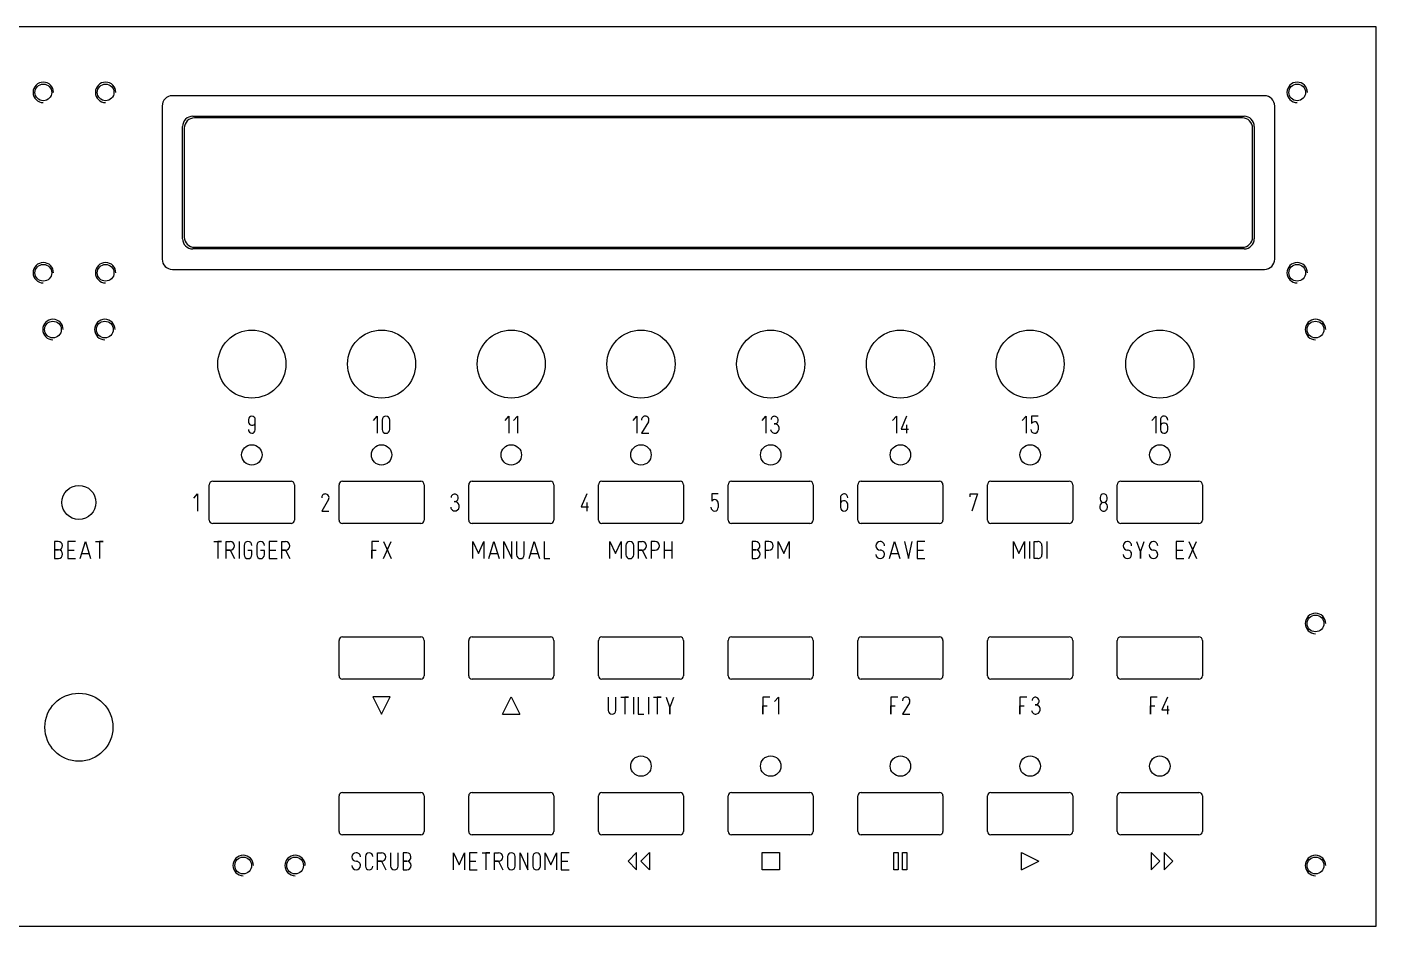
# Model space of a CAD drawing. Extents: x 0 to 432, y 0 to 132.
# Drawn here: x 233.7 to 431.8, y 0 to 132.1 of the extents above; entities that cross this region are included whole.
import ezdxf

# ---------------------------------------------------------------- set-up
doc = ezdxf.new("R2010")
doc.units = 0
doc.layers.add('Gravur', color=7, linetype='CONTINUOUS')
doc.layers.add('Kontur', color=7, linetype='CONTINUOUS')

msp = doc.modelspace()

# ---------------------------------------------------------------- linework, layer by layer
at = {"layer": 'Gravur', "color": 255, "linetype": 'CONTINUOUS'}
for p, q in [((266.196, 74.402), (266.196, 74.024)), ((267.204, 72.89), (267.204, 74.402)), ((284.543, 74.276), (285.11, 74.906)), ((285.11, 74.906), (285.11, 72.386)), ((285.824, 74.339), (285.824, 72.953)), ((286.958, 72.953), (286.958, 74.339)), ((303.887, 74.276), (304.454, 74.906)), ((304.454, 74.906), (304.454, 72.386)), ((305.147, 74.276), (305.714, 74.906)), ((305.714, 74.906), (305.714, 72.386)), ((322.681, 74.276), (323.248, 74.906)), ((323.248, 74.906), (323.248, 72.386)), ((324.949, 74.087), (323.941, 72.386)), ((341.634, 74.276), (342.201, 74.906)), ((342.201, 74.906), (342.201, 72.386)), ((360.785, 74.276), (361.352, 74.906)), ((361.352, 74.906), (361.352, 72.386)), ((362.864, 74.906), (362.045, 73.016)), ((362.864, 73.646), (362.864, 72.386)), ((379.834, 74.276), (380.401, 74.906)), ((380.401, 74.906), (380.401, 72.386)), ((382.165, 74.906), (381.22, 74.906)), ((381.22, 74.906), (381.22, 73.835)), ((382.165, 73.52), (382.165, 72.89)), ((398.885, 74.276), (399.452, 74.906)), ((399.452, 74.906), (399.452, 72.386)), ((400.145, 74.402), (400.145, 72.89)), ((401.216, 72.89), (401.216, 73.394)), ((323.941, 72.386), (325.012, 72.386)), ((362.045, 73.016), (363.116, 73.016)), ((237.73, 56.491), (237.73, 53.971)), ((238.255, 56.491), (237.73, 56.491)), ((240.796, 56.491), (239.662, 56.491)), ((239.662, 56.491), (239.662, 53.971)), ((241.51, 53.971), (242.266, 56.491)), ((242.266, 56.491), (243.022, 53.971)), ((243.736, 56.491), (244.87, 56.491)), ((244.87, 56.491), (244.303, 56.491)), ((244.303, 56.491), (244.303, 53.971)), ((261.114, 56.491), (262.248, 56.491)), ((262.248, 56.491), (261.681, 56.491)), ((261.681, 56.491), (261.681, 53.971)), ((262.941, 53.971), (262.941, 56.491)), ((262.941, 56.491), (263.508, 56.491)), ((264.852, 56.491), (264.852, 53.971)), ((265.566, 55.924), (265.566, 54.538)), ((267.414, 55.924), (267.414, 54.538)), ((270.396, 56.491), (269.262, 56.491)), ((269.262, 56.491), (269.262, 53.971)), ((271.089, 53.971), (271.089, 56.491)), ((271.089, 56.491), (271.656, 56.491)), ((285.33, 56.491), (284.322, 56.491)), ((284.322, 56.491), (284.322, 53.971)), ((286.044, 56.491), (287.178, 53.971)), ((286.044, 53.971), (287.178, 56.491)), ((299.151, 53.971), (299.151, 56.491)), ((299.151, 56.491), (299.97, 54.727)), ((299.97, 54.727), (300.789, 56.491)), ((300.789, 56.491), (300.789, 53.971)), ((301.503, 53.971), (302.259, 56.491)), ((302.259, 56.491), (303.015, 53.971)), ((303.729, 53.971), (303.729, 56.491)), ((303.729, 56.491), (304.863, 53.971)), ((304.863, 53.971), (304.863, 56.491)), ((305.577, 56.491), (305.577, 54.538)), ((306.711, 54.538), (306.711, 56.491)), ((307.425, 53.971), (308.181, 56.491)), ((308.181, 56.491), (308.937, 53.971)), ((309.63, 56.491), (309.63, 53.971)), ((319.293, 53.971), (319.293, 56.491)), ((319.293, 56.491), (320.112, 54.727)), ((320.112, 54.727), (320.931, 56.491)), ((320.931, 56.491), (320.931, 53.971)), ((321.645, 55.924), (321.645, 54.538)), ((322.779, 54.538), (322.779, 55.924)), ((323.472, 53.971), (323.472, 56.491)), ((323.472, 56.491), (324.039, 56.491)), ((325.929, 56.491), (325.362, 56.491)), ((325.362, 56.491), (325.362, 53.971)), ((327.273, 56.491), (327.273, 53.971)), ((328.407, 53.971), (328.407, 56.491)), ((340.17, 56.491), (340.17, 53.971)), ((340.695, 56.491), (340.17, 56.491)), ((342.648, 56.491), (342.081, 56.491)), ((342.081, 56.491), (342.081, 53.971)), ((343.992, 53.971), (343.992, 56.491)), ((343.992, 56.491), (344.811, 54.727)), ((344.811, 54.727), (345.63, 56.491)), ((345.63, 56.491), (345.63, 53.971)), ((360.333, 53.971), (361.089, 56.491)), ((361.089, 56.491), (361.845, 53.971)), ((362.559, 56.491), (363.126, 53.971)), ((363.126, 53.971), (363.693, 56.491)), ((365.541, 56.491), (364.407, 56.491)), ((364.407, 56.491), (364.407, 53.971)), ((378.543, 53.971), (378.543, 56.491)), ((378.543, 56.491), (379.362, 54.727)), ((379.362, 54.727), (380.181, 56.491)), ((380.181, 56.491), (380.181, 53.971)), ((380.895, 56.491), (380.895, 53.971)), ((381.609, 53.971), (381.609, 56.491)), ((381.609, 56.491), (382.113, 56.491)), ((382.743, 55.861), (382.743, 54.601)), ((383.457, 56.491), (383.457, 53.971)), ((396.627, 56.491), (397.194, 54.916)), ((397.194, 54.916), (397.761, 56.491)), ((403.599, 56.491), (402.465, 56.491)), ((402.465, 56.491), (402.465, 53.971)), ((404.313, 56.491), (405.447, 53.971)), ((404.313, 53.971), (405.447, 56.491)), ((238.297, 55.252), (237.73, 55.252)), ((237.73, 55.252), (238.297, 55.252)), ((237.73, 53.971), (238.297, 53.971)), ((239.662, 55.231), (240.607, 55.231)), ((239.662, 53.971), (240.796, 53.971)), ((241.762, 54.727), (242.77, 54.727)), ((263.508, 55.231), (262.941, 55.231)), ((262.941, 55.231), (263.508, 55.231)), ((263.508, 55.231), (264.138, 53.971)), ((266.7, 55.168), (266.133, 55.168)), ((266.7, 54.538), (266.7, 55.168)), ((268.548, 55.168), (267.981, 55.168)), ((268.548, 54.538), (268.548, 55.168)), ((269.262, 55.231), (270.207, 55.231)), ((269.262, 53.971), (270.396, 53.971)), ((271.656, 55.231), (271.089, 55.231)), ((271.089, 55.231), (271.656, 55.231)), ((271.656, 55.231), (272.286, 53.971)), ((284.322, 53.971), (284.322, 55.231)), ((284.322, 55.231), (284.952, 55.231)), ((301.755, 54.727), (302.763, 54.727)), ((307.677, 54.727), (308.685, 54.727)), ((309.63, 53.971), (310.449, 53.971)), ((324.039, 55.231), (323.472, 55.231)), ((323.472, 55.231), (324.039, 55.231)), ((324.039, 55.231), (324.669, 53.971)), ((325.362, 55.231), (325.929, 55.231)), ((327.273, 55.231), (328.407, 55.231)), ((340.737, 55.252), (340.17, 55.252)), ((340.17, 55.252), (340.737, 55.252)), ((340.17, 53.971), (340.737, 53.971)), ((342.081, 55.231), (342.648, 55.231)), ((360.585, 54.727), (361.593, 54.727)), ((364.407, 55.231), (365.352, 55.231)), ((364.407, 53.971), (365.541, 53.971)), ((382.113, 53.971), (381.609, 53.971)), ((397.194, 54.916), (397.194, 53.971)), ((397.194, 53.971), (397.194, 54.916)), ((402.465, 55.231), (403.41, 55.231)), ((402.465, 53.971), (403.599, 53.971)), ((284.48, 33.655), (285.75, 31.115)), ((287.02, 33.655), (284.48, 33.655)), ((285.75, 31.115), (287.02, 33.655)), ((303.53, 31.115), (304.8, 33.655)), ((304.8, 33.655), (306.07, 31.115)), ((319.041, 33.631), (319.041, 31.678)), ((320.175, 31.678), (320.175, 33.631)), ((320.889, 33.631), (322.023, 33.631)), ((322.023, 33.631), (321.456, 33.631)), ((321.456, 33.631), (321.456, 31.111)), ((322.737, 33.631), (322.737, 31.111)), ((323.43, 33.631), (323.43, 31.111)), ((324.963, 33.631), (324.963, 31.111)), ((325.677, 33.631), (326.811, 33.631)), ((326.811, 33.631), (326.244, 33.631)), ((326.244, 33.631), (326.244, 31.111)), ((327.525, 33.631), (328.092, 32.056)), ((328.092, 32.056), (328.659, 33.631)), ((328.092, 32.056), (328.092, 31.111)), ((328.092, 31.111), (328.092, 32.056)), ((342.774, 33.631), (341.766, 33.631)), ((341.766, 33.631), (341.766, 31.111)), ((341.766, 31.111), (341.766, 32.371)), ((341.766, 32.371), (342.396, 32.371)), ((343.467, 33.001), (344.034, 33.631)), ((344.034, 33.631), (344.034, 31.111)), ((361.568, 33.631), (360.56, 33.631)), ((360.56, 33.631), (360.56, 31.111)), ((360.56, 31.111), (360.56, 32.371)), ((360.56, 32.371), (361.19, 32.371)), ((363.269, 32.812), (362.261, 31.111)), ((380.521, 33.631), (379.513, 33.631)), ((379.513, 33.631), (379.513, 31.111)), ((379.513, 31.111), (379.513, 32.371)), ((379.513, 32.371), (380.143, 32.371)), ((399.672, 33.631), (398.664, 33.631)), ((398.664, 33.631), (398.664, 31.111)), ((398.664, 31.111), (398.664, 32.371)), ((398.664, 32.371), (399.294, 32.371)), ((401.184, 33.631), (400.365, 31.741)), ((400.365, 31.741), (401.436, 31.741)), ((401.184, 32.371), (401.184, 31.111)), ((303.53, 31.115), (306.07, 31.115)), ((323.43, 31.111), (324.249, 31.111)), ((362.261, 31.111), (363.332, 31.111)), ((283.375, 10.225), (283.375, 8.797)), ((285.16, 8.251), (285.16, 10.771)), ((285.16, 10.771), (285.727, 10.771)), ((287.071, 10.771), (287.071, 8.818)), ((288.205, 8.818), (288.205, 10.771)), ((288.919, 10.771), (288.919, 8.251)), ((289.444, 10.771), (288.919, 10.771)), ((296.316, 8.251), (296.316, 10.771)), ((296.316, 10.771), (297.135, 9.007)), ((297.135, 9.007), (297.954, 10.771)), ((297.954, 10.771), (297.954, 8.251)), ((299.802, 10.771), (298.668, 10.771)), ((298.668, 10.771), (298.668, 8.251)), ((300.516, 10.771), (301.65, 10.771)), ((301.65, 10.771), (301.083, 10.771)), ((301.083, 10.771), (301.083, 8.251)), ((302.343, 8.251), (302.343, 10.771)), ((302.343, 10.771), (302.91, 10.771)), ((304.254, 10.204), (304.254, 8.818)), ((305.388, 8.818), (305.388, 10.204)), ((306.102, 8.251), (306.102, 10.771)), ((306.102, 10.771), (307.236, 8.251)), ((307.236, 8.251), (307.236, 10.771)), ((307.95, 10.204), (307.95, 8.818)), ((309.084, 8.818), (309.084, 10.204)), ((309.798, 8.251), (309.798, 10.771)), ((309.798, 10.771), (310.617, 9.007)), ((310.617, 9.007), (311.436, 10.771)), ((311.436, 10.771), (311.436, 8.251)), ((313.284, 10.771), (312.15, 10.771)), ((312.15, 10.771), (312.15, 8.251)), ((323.215, 10.794), (321.945, 9.524)), ((323.215, 8.254), (323.215, 10.794)), ((323.85, 9.524), (325.12, 10.794)), ((325.12, 10.794), (325.12, 8.254)), ((341.63, 10.794), (344.17, 10.794)), ((341.63, 8.254), (341.63, 10.794)), ((344.17, 10.794), (344.17, 8.254)), ((360.998, 8.254), (360.998, 10.794)), ((360.998, 10.794), (361.632, 10.794)), ((361.633, 10.794), (361.633, 8.254)), ((362.267, 8.254), (362.267, 10.794)), ((362.268, 10.794), (362.902, 10.794)), ((362.902, 10.794), (362.902, 8.254)), ((379.73, 8.254), (379.73, 10.794)), ((379.73, 10.794), (382.27, 9.524)), ((398.78, 10.794), (398.78, 8.254)), ((400.05, 9.524), (398.78, 10.794)), ((400.685, 10.794), (400.685, 8.254)), ((401.955, 9.524), (400.685, 10.794)), ((285.727, 9.511), (285.16, 9.511)), ((285.16, 9.511), (285.727, 9.511)), ((285.727, 9.511), (286.357, 8.251)), ((289.486, 9.532), (288.919, 9.532)), ((288.919, 9.532), (289.486, 9.532)), ((288.919, 8.251), (289.486, 8.251)), ((298.668, 9.511), (299.613, 9.511)), ((298.668, 8.251), (299.802, 8.251)), ((302.91, 9.511), (302.343, 9.511)), ((302.343, 9.511), (302.91, 9.511)), ((302.91, 9.511), (303.54, 8.251)), ((312.15, 9.511), (313.095, 9.511)), ((312.15, 8.251), (313.284, 8.251)), ((321.945, 9.524), (323.215, 8.254)), ((325.12, 8.254), (323.85, 9.524)), ((344.17, 8.254), (341.63, 8.254)), ((361.632, 8.254), (360.998, 8.254)), ((362.902, 8.254), (362.268, 8.254)), ((379.73, 8.254), (382.27, 9.524)), ((398.78, 8.254), (400.05, 9.524)), ((400.685, 8.254), (401.955, 9.524))]:
    msp.add_line(p, q, dxfattribs=at)
at = {"layer": 'Gravur', "color": 30, "linetype": 'CONTINUOUS'}
for p, q in [((258.162, 62.85), (258.729, 63.48)), ((258.729, 63.48), (258.729, 60.96)), ((315.879, 63.48), (315.06, 61.59)), ((335.18, 63.48), (334.235, 63.48)), ((334.235, 63.48), (334.235, 62.409)), ((372.21, 63.039), (372.21, 63.48)), ((372.21, 63.48), (373.281, 63.48)), ((373.281, 63.48), (372.462, 60.96)), ((277.964, 62.661), (276.956, 60.96)), ((315.06, 61.59), (316.131, 61.59)), ((315.879, 62.22), (315.879, 60.96)), ((335.18, 62.094), (335.18, 61.464)), ((353.16, 62.976), (353.16, 61.464)), ((354.231, 61.464), (354.231, 61.968)), ((391.249, 61.695), (391.249, 61.506)), ((391.291, 62.976), (391.291, 62.724)), ((392.299, 62.724), (392.299, 62.976)), ((392.341, 61.506), (392.341, 61.695)), ((276.956, 60.96), (278.027, 60.96))]:
    msp.add_line(p, q, dxfattribs=at)
at = {"layer": 'Gravur', "color": 255, "linetype": 'CONTINUOUS'}
for centre, radius, start, end in [((266.7, 74.402), 0.504, 0, 180), ((266.71546, 74.08471), 0.523, -173.33375, -20.91628), ((286.391, 74.339), 0.567, 0, 180), ((324.45885, 74.38618), 0.52, 91.52676, -174.79384), ((324.47134, 74.35763), 0.549, 330.46502, 92.74999), ((343.47268, 74.36502), 0.517, 434.82617, 175.89875), ((343.4567, 74.3269), 0.558, 263.96151, 74.26744), ((343.47969, 73.08887), 0.688, 286.14461, 96.81938), ((381.65497, 73.56492), 0.512, 354.96627, 148.16384), ((400.66482, 74.38815), 0.52, 84.79384, 178.47324), ((400.65259, 73.33032), 0.567, 6.44802, 153.53602), ((400.66016, 74.35242), 0.556, -1.38325, 84.65033), ((266.75184, 72.93958), 0.556, 178.61675, 264.65033), ((266.68133, 72.90867), 0.523, -87.95458, -2.04542), ((286.391, 72.953), 0.567, 180, 360), ((343.49833, 73.00992), 0.607, 185.38081, -73.47268), ((381.68164, 72.97364), 0.588, 182.01139, -92.01139), ((381.64233, 72.90867), 0.523, 272.04542, -2.04542), ((400.70792, 72.94892), 0.566, -174.02429, -95.97571), ((400.66242, 72.94184), 0.556, -91.38325, -5.34967), ((238.26264, 55.87105), 0.62, -86.82289, 90.70586), ((263.508, 55.861), 0.63, 270, 90), ((266.133, 55.924), 0.567, 0, 180), ((267.981, 55.924), 0.567, 0, 180), ((271.656, 55.861), 0.63, 270, 90), ((322.212, 55.924), 0.567, 0, 180), ((324.039, 55.861), 0.63, 270, 90), ((325.929, 55.861), 0.63, -90, 90), ((340.70264, 55.87105), 0.62, -86.82289, 90.70586), ((342.648, 55.861), 0.63, -90, 90), ((358.989, 55.861), 0.63, 90, -90), ((358.99201, 55.86401), 0.627, 359.7252, 90.2748), ((382.11601, 55.86401), 0.627, 359.7252, 90.2748), ((395.283, 55.861), 0.63, 90, -90), ((395.28601, 55.86401), 0.627, 359.7252, 90.2748), ((399.105, 55.861), 0.63, 90, -90), ((399.10801, 55.86401), 0.627, 359.7252, 90.2748), ((238.27169, 54.6115), 0.641, -87.73681, 87.73681), ((266.133, 54.538), 0.567, 180, 360), ((267.981, 54.538), 0.567, 180, 360), ((306.144, 54.538), 0.567, 180, 360), ((322.212, 54.538), 0.567, 180, 360), ((340.71169, 54.6115), 0.641, -87.73681, 87.73681), ((358.989, 54.601), 0.63, 180, 360), ((358.99201, 54.60401), 0.627, -0.2748, 90.2748), ((382.11601, 54.59799), 0.627, 269.7252, 0.2748), ((395.283, 54.601), 0.63, 180, 360), ((395.28601, 54.60401), 0.627, -0.2748, 90.2748), ((399.105, 54.601), 0.63, 180, 360), ((399.10801, 54.60401), 0.627, -0.2748, 90.2748), ((362.77885, 33.11118), 0.52, 91.52676, -174.79384), ((362.79134, 33.08263), 0.549, 330.46502, 92.74999), ((381.79268, 33.09002), 0.517, 434.82617, 175.89875), ((381.7767, 33.0519), 0.558, 263.96151, 74.26744), ((381.79969, 31.81387), 0.688, 286.14461, 96.81938), ((319.608, 31.678), 0.567, 180, 360), ((381.81833, 31.73492), 0.607, 185.38081, -73.47268), ((282.031, 10.141), 0.63, 90, -90), ((282.03401, 10.14401), 0.627, 359.7252, 90.2748), ((283.921, 10.225), 0.546, 0, 180), ((285.727, 10.141), 0.63, 270, 90), ((289.45164, 10.15105), 0.62, -86.82289, 90.70586), ((302.91, 10.141), 0.63, 270, 90), ((304.821, 10.204), 0.567, 0, 180), ((308.517, 10.204), 0.567, 0, 180), ((282.031, 8.881), 0.63, 180, 360), ((282.03401, 8.88401), 0.627, -0.2748, 90.2748), ((283.921, 8.797), 0.546, 180, 360), ((287.638, 8.818), 0.567, 180, 360), ((289.46069, 8.8915), 0.641, -87.73681, 87.73681), ((304.821, 8.818), 0.567, 180, 360), ((308.517, 8.818), 0.567, 180, 360)]:
    msp.add_arc(centre, radius, start, end, dxfattribs=at)
at = {"layer": 'Gravur', "color": 30, "linetype": 'CONTINUOUS'}
for centre, radius, start, end in [((277.47385, 62.96018), 0.52, 91.52676, -174.79384), ((277.48634, 62.93163), 0.549, 330.46502, 92.74999), ((296.48768, 62.93902), 0.517, 434.82617, 175.89875), ((296.4717, 62.9009), 0.558, 263.96151, 74.26744), ((353.67982, 62.96215), 0.52, 84.79384, 178.47324), ((353.67516, 62.92642), 0.556, -1.38325, 84.65033), ((391.795, 62.976), 0.504, 0, 180), ((296.51333, 61.58392), 0.607, 185.38081, -73.47268), ((296.49469, 61.66287), 0.688, 286.14461, 96.81938), ((334.69664, 61.54764), 0.588, 182.01139, -92.01139), ((334.66997, 62.13892), 0.512, 354.96627, 148.16384), ((334.65733, 61.48267), 0.523, 272.04542, -2.04542), ((353.66759, 61.90432), 0.567, 6.44802, 153.53602), ((353.72292, 61.52292), 0.566, -174.02429, -95.97571), ((353.67742, 61.51584), 0.556, -91.38325, -5.34967), ((391.79199, 61.50299), 0.543, 179.68257, 270.31743), ((391.78194, 61.68716), 0.533, 88.5962, 179.15719), ((391.79199, 62.72099), 0.501, 179.65588, 270.34412), ((391.79801, 62.72099), 0.501, -90.34412, 0.34412), ((391.80806, 61.68716), 0.533, 0.84281, 91.4038), ((391.79801, 61.50299), 0.543, -90.31743, 0.31743)]:
    msp.add_arc(centre, radius, start, end, dxfattribs=at)
at = {"layer": 'Kontur', "color": 7, "linetype": 'CONTINUOUS'}
for p, q in [((431.8, 132.08), (215.9, 132.08)), ((431.8, 0), (431.8, 132.08)), ((431.8, 132.08), (431.8, 132.08)), ((335.224, 121.97), (255.024, 121.97)), ((415.424, 121.97), (335.224, 121.97)), ((253.524, 120.47), (253.524, 97.97)), ((258.024, 118.97), (412.424, 118.97)), ((416.924, 97.97), (416.924, 120.47)), ((256.524, 100.97), (256.524, 117.47)), ((256.774, 117.22), (256.774, 101.22)), ((335.224, 118.72), (258.274, 118.72)), ((412.174, 118.72), (335.224, 118.72)), ((413.674, 101.22), (413.674, 117.22)), ((413.924, 117.47), (413.924, 100.97)), ((412.424, 99.47), (258.024, 99.47)), ((258.274, 99.72), (412.174, 99.72)), ((255.024, 96.47), (415.424, 96.47)), ((260.45, 59.63), (260.45, 64.83)), ((260.95, 65.33), (272.45, 65.33)), ((272.95, 64.83), (272.95, 59.63)), ((279.5, 59.63), (279.5, 64.83)), ((280, 65.33), (291.5, 65.33)), ((292, 64.83), (292, 59.63)), ((298.55, 59.63), (298.55, 64.83)), ((299.05, 65.33), (310.55, 65.33)), ((311.05, 64.83), (311.05, 59.63)), ((317.6, 59.63), (317.6, 64.83)), ((318.1, 65.33), (329.6, 65.33)), ((330.1, 64.83), (330.1, 59.63)), ((336.65, 59.63), (336.65, 64.83)), ((337.15, 65.33), (348.65, 65.33)), ((349.15, 64.83), (349.15, 59.63)), ((355.7, 59.63), (355.7, 64.83)), ((356.2, 65.33), (367.7, 65.33)), ((368.2, 64.83), (368.2, 59.63)), ((374.75, 59.63), (374.75, 64.83)), ((375.25, 65.33), (386.75, 65.33)), ((387.25, 64.83), (387.25, 59.63)), ((393.8, 59.63), (393.8, 64.83)), ((394.3, 65.33), (405.8, 65.33)), ((406.3, 64.83), (406.3, 59.63)), ((272.45, 59.13), (260.95, 59.13)), ((291.5, 59.13), (280, 59.13)), ((310.55, 59.13), (299.05, 59.13)), ((329.6, 59.13), (318.1, 59.13)), ((348.65, 59.13), (337.15, 59.13)), ((367.7, 59.13), (356.2, 59.13)), ((386.75, 59.13), (375.25, 59.13)), ((405.8, 59.13), (394.3, 59.13)), ((279.5, 36.77), (279.5, 41.97)), ((280, 42.47), (291.5, 42.47)), ((292, 41.97), (292, 36.77)), ((298.55, 36.77), (298.55, 41.97)), ((299.05, 42.47), (310.55, 42.47)), ((311.05, 41.97), (311.05, 36.77)), ((317.6, 36.77), (317.6, 41.97)), ((318.1, 42.47), (329.6, 42.47)), ((330.1, 41.97), (330.1, 36.77)), ((336.65, 36.77), (336.65, 41.97)), ((337.15, 42.47), (348.65, 42.47)), ((349.15, 41.97), (349.15, 36.77)), ((355.7, 36.77), (355.7, 41.97)), ((356.2, 42.47), (367.7, 42.47)), ((368.2, 41.97), (368.2, 36.77)), ((374.75, 36.77), (374.75, 41.97)), ((375.25, 42.47), (386.75, 42.47)), ((387.25, 41.97), (387.25, 36.77)), ((393.8, 36.77), (393.8, 41.97)), ((394.3, 42.47), (405.8, 42.47)), ((406.3, 41.97), (406.3, 36.77)), ((291.5, 36.27), (280, 36.27)), ((310.55, 36.27), (299.05, 36.27)), ((329.6, 36.27), (318.1, 36.27)), ((348.65, 36.27), (337.15, 36.27)), ((367.7, 36.27), (356.2, 36.27)), ((386.75, 36.27), (375.25, 36.27)), ((405.8, 36.27), (394.3, 36.27)), ((279.5, 13.91), (279.5, 19.11)), ((280, 19.61), (291.5, 19.61)), ((292, 19.11), (292, 13.91)), ((298.55, 13.91), (298.55, 19.11)), ((299.05, 19.61), (310.55, 19.61)), ((311.05, 19.11), (311.05, 13.91)), ((317.6, 13.91), (317.6, 19.11)), ((318.1, 19.61), (329.6, 19.61)), ((330.1, 19.11), (330.1, 13.91)), ((336.65, 13.91), (336.65, 19.11)), ((337.15, 19.61), (348.65, 19.61)), ((349.15, 19.11), (349.15, 13.91)), ((355.7, 13.91), (355.7, 19.11)), ((356.2, 19.61), (367.7, 19.61)), ((368.2, 19.11), (368.2, 13.91)), ((374.75, 13.91), (374.75, 19.11)), ((375.25, 19.61), (386.75, 19.61)), ((387.25, 19.11), (387.25, 13.91)), ((393.8, 13.91), (393.8, 19.11)), ((394.3, 19.61), (405.8, 19.61)), ((406.3, 19.11), (406.3, 13.91)), ((291.5, 13.41), (280, 13.41)), ((310.55, 13.41), (299.05, 13.41)), ((329.6, 13.41), (318.1, 13.41)), ((348.65, 13.41), (337.15, 13.41)), ((367.7, 13.41), (356.2, 13.41)), ((386.75, 13.41), (375.25, 13.41)), ((405.8, 13.41), (394.3, 13.41)), ((0, 0), (431.8, 0)), ((431.8, 0), (431.8, 0))]:
    msp.add_line(p, q, dxfattribs=at)
for centre, radius in [((236.075, 122.47), 1.229), ((245.225, 122.47), 1.229), ((420.225, 122.47), 1.229), ((236.075, 95.97), 1.229), ((245.225, 95.97), 1.229), ((420.225, 95.97), 1.229), ((237.49, 87.63), 1.229), ((245.11, 87.63), 1.229), ((266.7, 82.55), 5), ((285.75, 82.55), 5), ((304.8, 82.55), 5), ((323.85, 82.55), 5), ((342.9, 82.55), 5), ((361.95, 82.55), 5), ((381, 82.55), 5), ((400.05, 82.55), 5), ((422.91, 87.63), 1.229), ((266.7, 69.215), 1.5), ((285.75, 69.215), 1.5), ((304.8, 69.215), 1.5), ((323.85, 69.215), 1.5), ((342.9, 69.215), 1.5), ((361.95, 69.215), 1.5), ((381, 69.215), 1.5), ((400.05, 69.215), 1.5), ((241.3, 62.23), 2.5), ((422.91, 44.45), 1.229), ((241.3, 29.21), 5), ((323.85, 23.495), 1.5), ((342.9, 23.495), 1.5), ((361.95, 23.495), 1.5), ((381, 23.495), 1.5), ((400.05, 23.495), 1.5), ((265.43, 8.89), 1.229), ((273.05, 8.89), 1.229), ((422.91, 8.89), 1.229)]:
    msp.add_circle(centre, radius, dxfattribs=at)
for centre, radius, start, end in [((236.075, 122.47), 1.5, 0, 270), ((245.225, 122.47), 1.5, 0, 270), ((420.225, 122.47), 1.5, 0, 270), ((255.024, 120.47), 1.5, 90, 180), ((415.424, 120.47), 1.5, 0, 90), ((258.024, 117.47), 1.5, 450, 180), ((412.424, 117.47), 1.5, 360, 90), ((258.274, 117.22), 1.5, 90, 180), ((412.174, 117.22), 1.5, 0, 90), ((258.274, 101.22), 1.5, 180, 270), ((412.174, 101.22), 1.5, -90, 0), ((258.024, 100.97), 1.5, 180, -90), ((412.424, 100.97), 1.5, 270, 0), ((236.075, 95.97), 1.5, 0, 270), ((245.225, 95.97), 1.5, 0, 270), ((255.024, 97.97), 1.5, 180, 270), ((415.424, 97.97), 1.5, -90, 0), ((420.225, 95.97), 1.5, 0, 270), ((237.49, 87.63), 1.5, 0, 270), ((245.11, 87.63), 1.5, 0, 270), ((422.91, 87.63), 1.5, 0, 270), ((260.95, 64.83), 0.5, 450, 180), ((272.45, 64.83), 0.5, 360, 90), ((280, 64.83), 0.5, 450, 180), ((291.5, 64.83), 0.5, 360, 90), ((299.05, 64.83), 0.5, 450, 180), ((310.55, 64.83), 0.5, 360, 90), ((318.1, 64.83), 0.5, 450, 180), ((329.6, 64.83), 0.5, 360, 90), ((337.15, 64.83), 0.5, 450, 180), ((348.65, 64.83), 0.5, 360, 90), ((356.2, 64.83), 0.5, 450, 180), ((367.7, 64.83), 0.5, 360, 90), ((375.25, 64.83), 0.5, 450, 180), ((386.75, 64.83), 0.5, 360, 90), ((394.3, 64.83), 0.5, 450, 180), ((405.8, 64.83), 0.5, 360, 90), ((260.95, 59.63), 0.5, 180, -90), ((272.45, 59.63), 0.5, 270, 0), ((280, 59.63), 0.5, 180, -90), ((291.5, 59.63), 0.5, 270, 0), ((299.05, 59.63), 0.5, 180, -90), ((310.55, 59.63), 0.5, 270, 0), ((318.1, 59.63), 0.5, 180, -90), ((329.6, 59.63), 0.5, 270, 0), ((337.15, 59.63), 0.5, 180, -90), ((348.65, 59.63), 0.5, 270, 0), ((356.2, 59.63), 0.5, 180, -90), ((367.7, 59.63), 0.5, 270, 0), ((375.25, 59.63), 0.5, 180, -90), ((386.75, 59.63), 0.5, 270, 0), ((394.3, 59.63), 0.5, 180, -90), ((405.8, 59.63), 0.5, 270, 0), ((422.91, 44.45), 1.5, 0, 270), ((280, 41.97), 0.5, 450, 180), ((291.5, 41.97), 0.5, 360, 90), ((299.05, 41.97), 0.5, 450, 180), ((310.55, 41.97), 0.5, 360, 90), ((318.1, 41.97), 0.5, 450, 180), ((329.6, 41.97), 0.5, 360, 90), ((337.15, 41.97), 0.5, 450, 180), ((348.65, 41.97), 0.5, 360, 90), ((356.2, 41.97), 0.5, 450, 180), ((367.7, 41.97), 0.5, 360, 90), ((375.25, 41.97), 0.5, 450, 180), ((386.75, 41.97), 0.5, 360, 90), ((394.3, 41.97), 0.5, 450, 180), ((405.8, 41.97), 0.5, 360, 90), ((280, 36.77), 0.5, 180, -90), ((291.5, 36.77), 0.5, 270, 0), ((299.05, 36.77), 0.5, 180, -90), ((310.55, 36.77), 0.5, 270, 0), ((318.1, 36.77), 0.5, 180, -90), ((329.6, 36.77), 0.5, 270, 0), ((337.15, 36.77), 0.5, 180, -90), ((348.65, 36.77), 0.5, 270, 0), ((356.2, 36.77), 0.5, 180, -90), ((367.7, 36.77), 0.5, 270, 0), ((375.25, 36.77), 0.5, 180, -90), ((386.75, 36.77), 0.5, 270, 0), ((394.3, 36.77), 0.5, 180, -90), ((405.8, 36.77), 0.5, 270, 0), ((280, 19.11), 0.5, 450, 180), ((291.5, 19.11), 0.5, 360, 90), ((299.05, 19.11), 0.5, 450, 180), ((310.55, 19.11), 0.5, 360, 90), ((318.1, 19.11), 0.5, 450, 180), ((329.6, 19.11), 0.5, 360, 90), ((337.15, 19.11), 0.5, 450, 180), ((348.65, 19.11), 0.5, 360, 90), ((356.2, 19.11), 0.5, 450, 180), ((367.7, 19.11), 0.5, 360, 90), ((375.25, 19.11), 0.5, 450, 180), ((386.75, 19.11), 0.5, 360, 90), ((394.3, 19.11), 0.5, 450, 180), ((405.8, 19.11), 0.5, 360, 90), ((280, 13.91), 0.5, 180, -90), ((291.5, 13.91), 0.5, 270, 0), ((299.05, 13.91), 0.5, 180, -90), ((310.55, 13.91), 0.5, 270, 0), ((318.1, 13.91), 0.5, 180, -90), ((329.6, 13.91), 0.5, 270, 0), ((337.15, 13.91), 0.5, 180, -90), ((348.65, 13.91), 0.5, 270, 0), ((356.2, 13.91), 0.5, 180, -90), ((367.7, 13.91), 0.5, 270, 0), ((375.25, 13.91), 0.5, 180, -90), ((386.75, 13.91), 0.5, 270, 0), ((394.3, 13.91), 0.5, 180, -90), ((405.8, 13.91), 0.5, 270, 0), ((265.43, 8.89), 1.5, 0, 270), ((273.05, 8.89), 1.5, 0, 270), ((422.91, 8.89), 1.5, 0, 270)]:
    msp.add_arc(centre, radius, start, end, dxfattribs=at)

doc.saveas('drawing.dxf')
